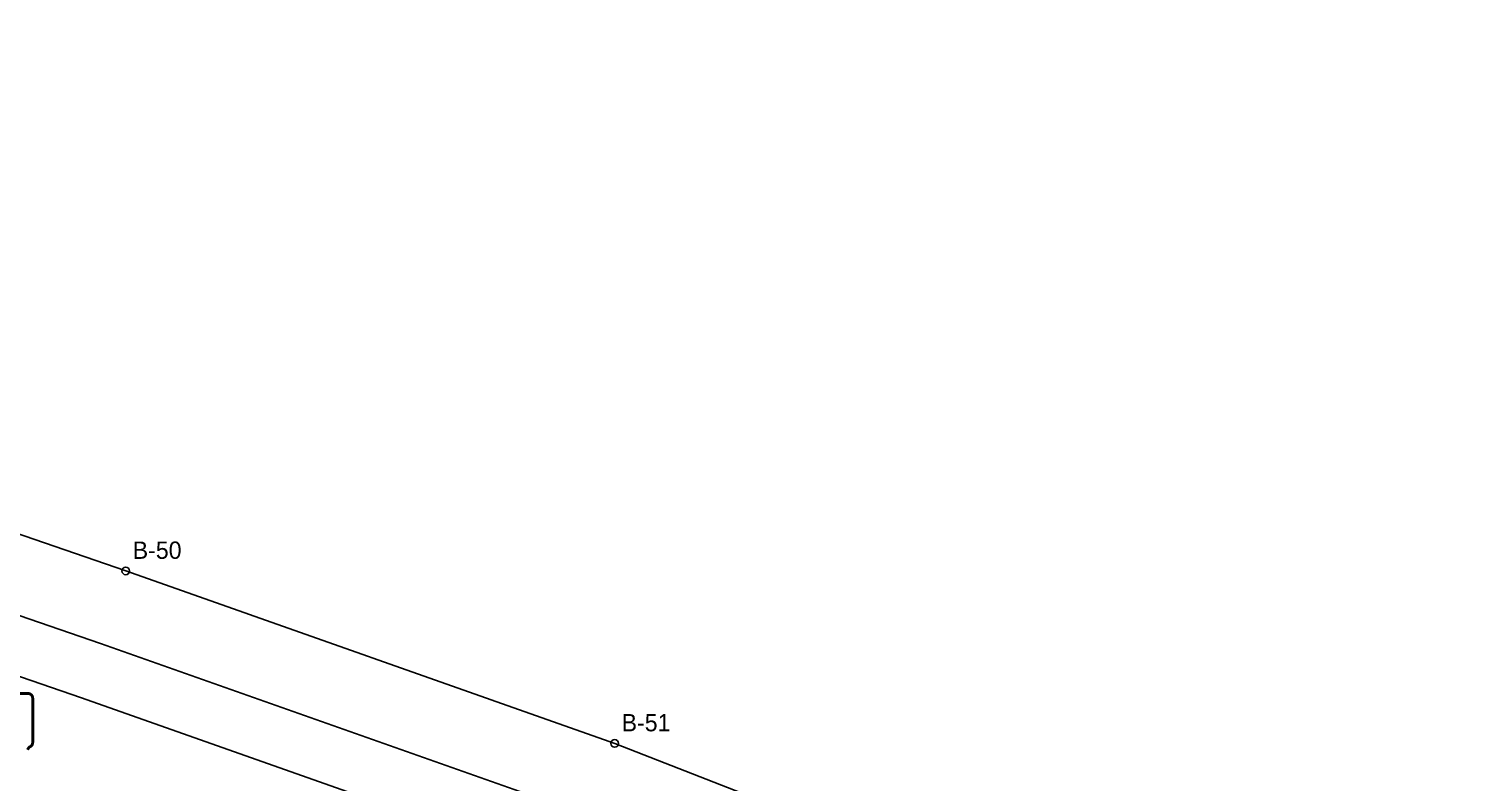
# Model space of a CAD drawing. Header units: metres. Extents: x 506600 to 507847, y 1937327 to 1938046.
# Drawn here: x 506949.5 to 507100.2, y 1937904.7 to 1937983.1 of the extents above; entities that cross this region are included whole.
import ezdxf
from ezdxf.enums import TextEntityAlignment as Align

# ---------------------------------------------------------------- set-up
doc = ezdxf.new("R2010")
doc.units = ezdxf.units.M
for name, color, linetype in [('BOUNDARY', 7, 'Continuous'), ('BOUNDARY_POINTS', 7, 'Continuous'), ('GROUP_BOUNDARY', 1, 'Continuous'), ('SERVICE_ROAD', 1, 'Continuous')]:
    doc.layers.add(name, color=color, linetype=linetype)

msp = doc.modelspace()

# ---------------------------------------------------------------- linework, layer by layer
at = {"layer": 'BOUNDARY'}
msp.add_lwpolyline([(506795.72, 1937983.08), (506959.58, 1937926.67), (507010.46, 1937908.72), (507060.57, 1937889.13), (507136.15, 1937856.32)], dxfattribs=at)
at = {"layer": 'BOUNDARY_POINTS'}
for centre in [(506959.58, 1937926.67), (507010.46, 1937908.72)]:
    msp.add_circle(centre, 0.4, dxfattribs=at)
at = {"layer": 'GROUP_BOUNDARY', "color": 242, "lineweight": 211, "true_color": 0xdc143c, "const_width": 0.3}
msp.add_lwpolyline([(506919.81, 1937913.92), (506949.38, 1937913.92), (506949.44, 1937913.92), (506949.49, 1937913.91), (506949.54, 1937913.9), (506949.59, 1937913.88), (506949.63, 1937913.86), (506949.67, 1937913.83), (506949.71, 1937913.81), (506949.75, 1937913.77), (506949.78, 1937913.74), (506949.81, 1937913.7), (506949.84, 1937913.65), (506949.86, 1937913.61), (506949.87, 1937913.56), (506949.88, 1937913.52), (506949.89, 1937913.47), (506949.9, 1937913.4), (506949.9, 1937908.84), (506949.89, 1937908.77), (506949.88, 1937908.72), (506949.87, 1937908.67), (506949.86, 1937908.63), (506949.84, 1937908.58), (506949.81, 1937908.54), (506949.78, 1937908.5), (506949.75, 1937908.47), (506949.71, 1937908.43), (506949.67, 1937908.4), (506949.64, 1937908.39), (506949.58, 1937908.35), (506949.52, 1937908.3), (506949.47, 1937908.25), (506949.43, 1937908.19), (506949.39, 1937908.13), (506949.35, 1937908.06)], dxfattribs=at)
at = {"layer": 'SERVICE_ROAD'}
for points in [[(506792.98, 1937975.56), (506956.95, 1937919.12), (507007.67, 1937901.22), (507057.52, 1937881.73), (507132.89, 1937849.01)], [(507130.45, 1937843.53), (507055.23, 1937876.19), (507005.58, 1937895.6), (506954.98, 1937913.45), (506790.93, 1937969.93)]]:
    msp.add_lwpolyline(points, dxfattribs=at)

# ---------------------------------------------------------------- texts
at = {"layer": 'BOUNDARY_POINTS'}
for s, p in [('B-50', (506960.3, 1937927.39)), ('B-51', (507011.18, 1937909.44))]:
    msp.add_text(s, height=1.8, dxfattribs=at).set_placement(p, align=Align.BOTTOM_LEFT)

doc.saveas('drawing.dxf')
